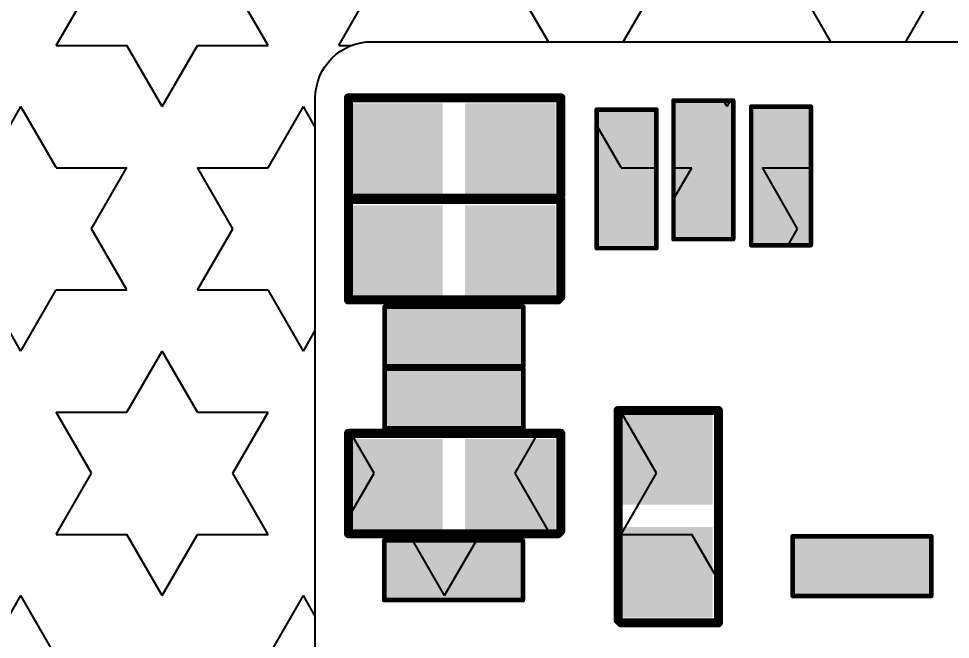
# Model space of a CAD drawing. Header units: inches. Extents: x 265 to 1423, y -753 to -394.
# Drawn here: x 1141.94 to 1150.19, y -585.5 to -580 of the extents above; entities that cross this region are included whole.
import ezdxf

# ---------------------------------------------------------------- set-up
doc = ezdxf.new("R2010")
doc.units = ezdxf.units.IN
doc.header["$LTSCALE"] = 0.909449
doc.header["$MEASUREMENT"] = 0
doc.header["$PDMODE"] = 3
doc.header["$PDSIZE"] = 0.3125
doc.layers.get('0').update_dxf_attribs({"linetype": 'CONTINUOUS'})
doc.layers.get('Defpoints').update_dxf_attribs({"linetype": 'CONTINUOUS'})
for name, color, linetype in [('DIM（标注）', 3, 'CONTINUOUS'), ('TOPLAYER', 1, 'CONTINUOUS'), ('TopOverlay', 2, 'CONTINUOUS'), ('TOPPASTE', 8, 'CONTINUOUS'), ('TOPSOLDER', 216, 'CONTINUOUS')]:
    doc.layers.add(name, color=color, linetype=linetype)
doc.styles.add('CCN-1', font='SimSun.ttf', dxfattribs={"width": 0.85})
doc.styles.add('宋体', font='SimSun.ttf', dxfattribs={"width": 0.8})
doc.dimstyles.new('DIM-CCN', dxfattribs={"dimscale": 0.9, "dimtxt": 1.7, "dimasz": 1.8, "dimexe": 1.5, "dimexo": 0.5, "dimgap": 0.3, "dimtad": 1, "dimzin": 0, "dimdsep": 46, "dimtxsty": 'CCN-1', "dimblk": 'OPEN30', "dimcen": 0.05, "dimclrd": 256, "dimclre": 256, "dimclrt": 256, "dimadec": 0, "dimazin": 0, "dimtfac": 1, "dimtofl": 0, "dimtmove": 0, "dimatfit": 3, "dimldrblk": 'OPEN30', "dimfxl": 1, "dimtolj": 1, "dimtzin": 0, "dimlwd": -1, "dimlwe": -1, "dimarcsym": 0})

# ---------------------------------------------------------------- blocks, each defined once
blk = doc.blocks.new('*D173')
at = {"layer": 'Defpoints', "color": 0, "transparency": 16777216}
for p in [(1100.2641, -545.5947), (1158.2684, -545.5947), (1137.2478, -606.5214)]:
    blk.add_point(p, dxfattribs=at)
at = {"layer": 'DIM（标注）', "transparency": 16777216}
for p, q in [((1157.8184, -545.5947), (1099.3641, -545.5947)), ((1100.2641, -604.2714), (1100.2641, -547.8447)), ((1136.7978, -606.5214), (1099.3641, -606.5214))]:
    blk.add_line(p, q, dxfattribs=at)
for points in [[(1099.8891, -547.8447), (1100.6391, -547.8447), (1100.2641, -545.5947)], [(1099.8891, -604.2714), (1100.6391, -604.2714), (1100.2641, -606.5214)]]:
    blk.add_solid(points, dxfattribs=at)
at = {"layer": 'DIM（标注）', "transparency": 16777216, "insert": (1098.7811, -576.0581), "char_height": 2.25, "attachment_point": 5, "rotation": 90, "style": '宋体'}
blk.add_mtext('\\A1;60.93%%P0.5', dxfattribs=at)
blk = doc.blocks.new('_Open30')
at = {"color": 0, "linetype": 'ByBlock', "lineweight": -2}
for p, q in [((-1, 0.2679), (0, 0)), ((0, 0), (-1, -0.2679)), ((0, 0), (-1, 0))]:
    blk.add_line(p, q, dxfattribs=at)
blk = doc.blocks.new('0402S_1')
at = {"layer": 'TOPLAYER'}
for points in [[(0.310452, 0.305018), (-0.289547, 0.305018), (0.310451, -0.29498), (-0.289547, -0.29498)], [(1.310449, 0.305018), (0.710451, 0.305018), (1.310449, -0.29498), (0.710451, -0.29498)]]:
    blk.add_solid(points, dxfattribs=at)
at = {"layer": 'TopOverlay', "const_width": 0.08001}
for points in [[(-0.421348, 0.457418), (-0.421348, -0.431582)], [(-0.421348, 0.457418), (1.458252, 0.457418)], [(1.458252, 0.457418), (1.458252, -0.406182)], [(-0.421348, -0.431582), (1.432852, -0.431582)], [(1.458252, -0.406182), (1.432852, -0.431582)]]:
    blk.add_lwpolyline(points, dxfattribs=at)
at = {"layer": 'TopOverlay', "const_width": 0.040005}
for points in [[(-0.44135, 0.457418, 1), (-0.401345, 0.457418, 1)], [(-0.44135, 0.457418, 1), (-0.401345, 0.457418, 1)], [(1.43825, 0.457418, 1), (1.478255, 0.457418, 1)], [(1.43825, 0.457418, 1), (1.478255, 0.457418, 1)], [(-0.44135, -0.431582, 1), (-0.401345, -0.431582, 1)], [(-0.44135, -0.431582, 1), (-0.401345, -0.431582, 1)], [(1.41285, -0.431582, 1), (1.452855, -0.431582, 1)], [(1.41285, -0.431582, 1), (1.452855, -0.431582, 1)], [(1.43825, -0.406182, 1), (1.478255, -0.406182, 1)], [(1.43825, -0.406182, 1), (1.478255, -0.406182, 1)]]:
    blk.add_lwpolyline(points, format="xyb", close=True, dxfattribs=at)
at = {"layer": 'TOPPASTE'}
for points in [[(0.310452, 0.305018), (-0.289547, 0.305018), (0.310451, -0.29498), (-0.289547, -0.29498)], [(1.310449, 0.305018), (0.710451, 0.305018), (1.310449, -0.29498), (0.710451, -0.29498)]]:
    blk.add_solid(points, dxfattribs=at)
at = {"layer": 'TOPSOLDER'}
for points in [[(0.412052, 0.406618), (-0.391147, 0.406618), (0.412051, -0.39658), (-0.391147, -0.39658)], [(1.412049, 0.406618), (0.608851, 0.406618), (1.412049, -0.39658), (0.608851, -0.39658)]]:
    blk.add_solid(points, dxfattribs=at)
blk = doc.blocks.new('0201S_2')
at = {"layer": 'TOPLAYER'}
for points in [[(-0.215737, -0.140134), (0.184262, -0.140134), (-0.215737, 0.159865), (0.184262, 0.159865)], [(0.384261, -0.140134), (0.784261, -0.140134), (0.384261, 0.159865), (0.784261, 0.159865)]]:
    blk.add_solid(points, dxfattribs=at)
at = {"layer": 'TopOverlay', "const_width": 0.04064}
for points in [[(-0.327599, 0.273797), (-0.327599, -0.254193)], [(-0.327599, 0.273797), (-0.102809, 0.273797)], [(-0.325364, 0.273797), (-0.058689, 0.273797)], [(-0.215534, 0.273797), (0.887461, 0.273797)], [(0.887461, 0.273797), (0.899526, 0.273797)], [(0.899526, 0.273797), (0.899526, -0.254523)], [(-0.327269, -0.254523), (0.899526, -0.254523)]]:
    blk.add_lwpolyline(points, dxfattribs=at)
at = {"layer": 'TopOverlay', "const_width": 0.02032}
for points in [[(-0.337759, 0.273797, 1), (-0.317439, 0.273797, 1)], [(-0.337759, 0.273797, 1), (-0.317439, 0.273797, 1)], [(-0.335524, 0.273797, 1), (-0.315204, 0.273797, 1)], [(-0.225694, 0.273797, 1), (-0.205374, 0.273797, 1)], [(-0.112969, 0.273797, 1), (-0.092649, 0.273797, 1)], [(-0.068849, 0.273797, 1), (-0.048529, 0.273797, 1)], [(0.877301, 0.273797, 1), (0.897621, 0.273797, 1)], [(0.877301, 0.273797, 1), (0.897621, 0.273797, 1)], [(0.889366, 0.273797, 1), (0.909686, 0.273797, 1)], [(0.889366, 0.273797, 1), (0.909686, 0.273797, 1)], [(-0.337759, -0.254193, 1), (-0.317439, -0.254193, 1)], [(-0.337429, -0.254523, 1), (-0.317109, -0.254523, 1)], [(0.889366, -0.254523, 1), (0.909686, -0.254523, 1)], [(0.889366, -0.254523, 1), (0.909686, -0.254523, 1)]]:
    blk.add_lwpolyline(points, format="xyb", close=True, dxfattribs=at)
at = {"layer": 'TOPPASTE'}
for points in [[(-0.215737, -0.140134), (0.184262, -0.140134), (-0.215737, 0.159865), (0.184262, 0.159865)], [(0.384261, -0.140134), (0.784261, -0.140134), (0.384261, 0.159865), (0.784261, 0.159865)]]:
    blk.add_solid(points, dxfattribs=at)
at = {"layer": 'TOPSOLDER'}
for points in [[(-0.317337, -0.241734), (0.285862, -0.241734), (-0.317337, 0.261465), (0.285862, 0.261465)], [(0.282661, -0.241734), (0.885861, -0.241734), (0.282661, 0.261465), (0.885861, 0.261465)]]:
    blk.add_solid(points, dxfattribs=at)
blk = doc.blocks.new('0201S_3')
at = {"layer": 'TOPLAYER'}
for points in [[(-0.215737, -0.140134), (0.184262, -0.140134), (-0.215737, 0.159865), (0.184262, 0.159865)], [(0.384261, -0.140134), (0.784261, -0.140134), (0.384261, 0.159865), (0.784261, 0.159865)]]:
    blk.add_solid(points, dxfattribs=at)
at = {"layer": 'TopOverlay', "const_width": 0.04064}
for points in [[(-0.327599, 0.273797), (-0.327599, -0.254193)], [(-0.327599, 0.273797), (-0.102809, 0.273797)], [(-0.325364, 0.273797), (-0.058689, 0.273797)], [(-0.215534, 0.273797), (0.887461, 0.273797)], [(0.887461, 0.273797), (0.899526, 0.273797)], [(0.899526, 0.273797), (0.899526, -0.254523)], [(-0.327269, -0.254523), (0.899526, -0.254523)]]:
    blk.add_lwpolyline(points, dxfattribs=at)
at = {"layer": 'TopOverlay', "const_width": 0.02032}
for points in [[(-0.337759, 0.273797, 1), (-0.317439, 0.273797, 1)], [(-0.337759, 0.273797, 1), (-0.317439, 0.273797, 1)], [(-0.335524, 0.273797, 1), (-0.315204, 0.273797, 1)], [(-0.225694, 0.273797, 1), (-0.205374, 0.273797, 1)], [(-0.112969, 0.273797, 1), (-0.092649, 0.273797, 1)], [(-0.068849, 0.273797, 1), (-0.048529, 0.273797, 1)], [(0.877301, 0.273797, 1), (0.897621, 0.273797, 1)], [(0.877301, 0.273797, 1), (0.897621, 0.273797, 1)], [(0.889366, 0.273797, 1), (0.909686, 0.273797, 1)], [(0.889366, 0.273797, 1), (0.909686, 0.273797, 1)], [(-0.337759, -0.254193, 1), (-0.317439, -0.254193, 1)], [(-0.337429, -0.254523, 1), (-0.317109, -0.254523, 1)], [(0.889366, -0.254523, 1), (0.909686, -0.254523, 1)], [(0.889366, -0.254523, 1), (0.909686, -0.254523, 1)]]:
    blk.add_lwpolyline(points, format="xyb", close=True, dxfattribs=at)
at = {"layer": 'TOPPASTE'}
for points in [[(-0.215737, -0.140134), (0.184262, -0.140134), (-0.215737, 0.159865), (0.184262, 0.159865)], [(0.384261, -0.140134), (0.784261, -0.140134), (0.384261, 0.159865), (0.784261, 0.159865)]]:
    blk.add_solid(points, dxfattribs=at)
at = {"layer": 'TOPSOLDER'}
for points in [[(-0.317337, -0.241734), (0.285862, -0.241734), (-0.317337, 0.261465), (0.285862, 0.261465)], [(0.282661, -0.241734), (0.885861, -0.241734), (0.282661, 0.261465), (0.885861, 0.261465)]]:
    blk.add_solid(points, dxfattribs=at)
blk = doc.blocks.new('0402S_4')
at = {"layer": 'TOPLAYER'}
for points in [[(0.310452, 0.305018), (-0.289547, 0.305018), (0.310451, -0.29498), (-0.289547, -0.29498)], [(1.310449, 0.305018), (0.710451, 0.305018), (1.310449, -0.29498), (0.710451, -0.29498)]]:
    blk.add_solid(points, dxfattribs=at)
at = {"layer": 'TopOverlay', "const_width": 0.08001}
for points in [[(-0.421348, 0.457418), (-0.421348, -0.431582)], [(-0.421348, 0.457418), (1.458252, 0.457418)], [(1.458252, 0.457418), (1.458252, -0.406182)], [(-0.421348, -0.431582), (1.432852, -0.431582)], [(1.458252, -0.406182), (1.432852, -0.431582)]]:
    blk.add_lwpolyline(points, dxfattribs=at)
at = {"layer": 'TopOverlay', "const_width": 0.040005}
for points in [[(-0.44135, 0.457418, 1), (-0.401345, 0.457418, 1)], [(-0.44135, 0.457418, 1), (-0.401345, 0.457418, 1)], [(1.43825, 0.457418, 1), (1.478255, 0.457418, 1)], [(1.43825, 0.457418, 1), (1.478255, 0.457418, 1)], [(-0.44135, -0.431582, 1), (-0.401345, -0.431582, 1)], [(-0.44135, -0.431582, 1), (-0.401345, -0.431582, 1)], [(1.41285, -0.431582, 1), (1.452855, -0.431582, 1)], [(1.41285, -0.431582, 1), (1.452855, -0.431582, 1)], [(1.43825, -0.406182, 1), (1.478255, -0.406182, 1)], [(1.43825, -0.406182, 1), (1.478255, -0.406182, 1)]]:
    blk.add_lwpolyline(points, format="xyb", close=True, dxfattribs=at)
at = {"layer": 'TOPPASTE'}
for points in [[(0.310452, 0.305018), (-0.289547, 0.305018), (0.310451, -0.29498), (-0.289547, -0.29498)], [(1.310449, 0.305018), (0.710451, 0.305018), (1.310449, -0.29498), (0.710451, -0.29498)]]:
    blk.add_solid(points, dxfattribs=at)
at = {"layer": 'TOPSOLDER'}
for points in [[(0.412052, 0.406618), (-0.391147, 0.406618), (0.412051, -0.39658), (-0.391147, -0.39658)], [(1.412049, 0.406618), (0.608851, 0.406618), (1.412049, -0.39658), (0.608851, -0.39658)]]:
    blk.add_solid(points, dxfattribs=at)
blk = doc.blocks.new('0201S_5')
at = {"layer": 'TOPLAYER'}
for points in [[(-0.215737, -0.140134), (0.184262, -0.140134), (-0.215737, 0.159865), (0.184262, 0.159865)], [(0.384261, -0.140134), (0.784261, -0.140134), (0.384261, 0.159865), (0.784261, 0.159865)]]:
    blk.add_solid(points, dxfattribs=at)
at = {"layer": 'TopOverlay', "const_width": 0.04064}
for points in [[(-0.102809, 0.273797), (-0.327599, 0.273797)], [(-0.327599, -0.254193), (-0.327599, 0.273797)], [(-0.058689, 0.273797), (-0.325364, 0.273797)], [(0.887461, 0.273797), (-0.215534, 0.273797)], [(0.899526, 0.273797), (0.887461, 0.273797)], [(0.899526, -0.254523), (0.899526, 0.273797)], [(0.899526, -0.254523), (-0.327269, -0.254523)]]:
    blk.add_lwpolyline(points, dxfattribs=at)
at = {"layer": 'TopOverlay', "const_width": 0.02032}
for points in [[(-0.337759, 0.273797, 1), (-0.317439, 0.273797, 1)], [(-0.337759, 0.273797, 1), (-0.317439, 0.273797, 1)], [(-0.335524, 0.273797, 1), (-0.315204, 0.273797, 1)], [(-0.225694, 0.273797, 1), (-0.205374, 0.273797, 1)], [(-0.112969, 0.273797, 1), (-0.092649, 0.273797, 1)], [(-0.068849, 0.273797, 1), (-0.048529, 0.273797, 1)], [(0.877301, 0.273797, 1), (0.897621, 0.273797, 1)], [(0.877301, 0.273797, 1), (0.897621, 0.273797, 1)], [(0.889366, 0.273797, 1), (0.909686, 0.273797, 1)], [(0.889366, 0.273797, 1), (0.909686, 0.273797, 1)], [(-0.337759, -0.254193, 1), (-0.317439, -0.254193, 1)], [(-0.337429, -0.254523, 1), (-0.317109, -0.254523, 1)], [(0.889366, -0.254523, 1), (0.909686, -0.254523, 1)], [(0.889366, -0.254523, 1), (0.909686, -0.254523, 1)]]:
    blk.add_lwpolyline(points, format="xyb", close=True, dxfattribs=at)
at = {"layer": 'TOPPASTE'}
for points in [[(-0.215737, -0.140134), (0.184262, -0.140134), (-0.215737, 0.159865), (0.184262, 0.159865)], [(0.384261, -0.140134), (0.784261, -0.140134), (0.384261, 0.159865), (0.784261, 0.159865)]]:
    blk.add_solid(points, dxfattribs=at)
at = {"layer": 'TOPSOLDER'}
for points in [[(-0.317337, -0.241734), (0.285862, -0.241734), (-0.317337, 0.261465), (0.285862, 0.261465)], [(0.282661, -0.241734), (0.885861, -0.241734), (0.282661, 0.261465), (0.885861, 0.261465)]]:
    blk.add_solid(points, dxfattribs=at)
blk = doc.blocks.new('0201S_6')
at = {"layer": 'TOPLAYER'}
for points in [[(-0.215737, -0.140134), (0.184262, -0.140134), (-0.215737, 0.159865), (0.184262, 0.159865)], [(0.384261, -0.140134), (0.784261, -0.140134), (0.384261, 0.159865), (0.784261, 0.159865)]]:
    blk.add_solid(points, dxfattribs=at)
at = {"layer": 'TopOverlay', "const_width": 0.04064}
for points in [[(-0.102809, 0.273797), (-0.327599, 0.273797)], [(-0.327599, 0.273797), (-0.327599, -0.254193)], [(-0.058689, 0.273797), (-0.325364, 0.273797)], [(0.887461, 0.273797), (-0.215534, 0.273797)], [(0.899526, 0.273797), (0.887461, 0.273797)], [(0.899526, 0.273797), (0.899526, -0.254523)], [(0.899526, -0.254523), (-0.327269, -0.254523)]]:
    blk.add_lwpolyline(points, dxfattribs=at)
at = {"layer": 'TopOverlay', "const_width": 0.02032}
for points in [[(-0.337759, 0.273797, 1), (-0.317439, 0.273797, 1)], [(-0.337759, 0.273797, 1), (-0.317439, 0.273797, 1)], [(-0.335524, 0.273797, 1), (-0.315204, 0.273797, 1)], [(-0.225694, 0.273797, 1), (-0.205374, 0.273797, 1)], [(-0.112969, 0.273797, 1), (-0.092649, 0.273797, 1)], [(-0.068849, 0.273797, 1), (-0.048529, 0.273797, 1)], [(0.877301, 0.273797, 1), (0.897621, 0.273797, 1)], [(0.877301, 0.273797, 1), (0.897621, 0.273797, 1)], [(0.889366, 0.273797, 1), (0.909686, 0.273797, 1)], [(0.889366, 0.273797, 1), (0.909686, 0.273797, 1)], [(-0.337759, -0.254193, 1), (-0.317439, -0.254193, 1)], [(-0.337429, -0.254523, 1), (-0.317109, -0.254523, 1)], [(0.889366, -0.254523, 1), (0.909686, -0.254523, 1)], [(0.889366, -0.254523, 1), (0.909686, -0.254523, 1)]]:
    blk.add_lwpolyline(points, format="xyb", close=True, dxfattribs=at)
at = {"layer": 'TOPPASTE'}
for points in [[(-0.215737, -0.140134), (0.184262, -0.140134), (-0.215737, 0.159865), (0.184262, 0.159865)], [(0.384261, -0.140134), (0.784261, -0.140134), (0.384261, 0.159865), (0.784261, 0.159865)]]:
    blk.add_solid(points, dxfattribs=at)
at = {"layer": 'TOPSOLDER'}
for points in [[(-0.317337, -0.241734), (0.285862, -0.241734), (-0.317337, 0.261465), (0.285862, 0.261465)], [(0.282661, -0.241734), (0.885861, -0.241734), (0.282661, 0.261465), (0.885861, 0.261465)]]:
    blk.add_solid(points, dxfattribs=at)
blk = doc.blocks.new('0201S_7')
at = {"layer": 'TOPLAYER'}
for points in [[(-0.215737, -0.140134), (0.184262, -0.140134), (-0.215737, 0.159865), (0.184262, 0.159865)], [(0.384261, -0.140134), (0.784261, -0.140134), (0.384261, 0.159865), (0.784261, 0.159865)]]:
    blk.add_solid(points, dxfattribs=at)
at = {"layer": 'TopOverlay', "const_width": 0.04064}
for points in [[(-0.327599, 0.273797), (-0.327599, -0.254193)], [(-0.102809, 0.273797), (-0.327599, 0.273797)], [(-0.058689, 0.273797), (-0.325364, 0.273797)], [(0.887461, 0.273797), (-0.215534, 0.273797)], [(0.899526, 0.273797), (0.887461, 0.273797)], [(0.899526, 0.273797), (0.899526, -0.254523)], [(0.899526, -0.254523), (-0.327269, -0.254523)]]:
    blk.add_lwpolyline(points, dxfattribs=at)
at = {"layer": 'TopOverlay', "const_width": 0.02032}
for points in [[(-0.337759, 0.273797, 1), (-0.317439, 0.273797, 1)], [(-0.337759, 0.273797, 1), (-0.317439, 0.273797, 1)], [(-0.335524, 0.273797, 1), (-0.315204, 0.273797, 1)], [(-0.225694, 0.273797, 1), (-0.205374, 0.273797, 1)], [(-0.112969, 0.273797, 1), (-0.092649, 0.273797, 1)], [(-0.068849, 0.273797, 1), (-0.048529, 0.273797, 1)], [(0.877301, 0.273797, 1), (0.897621, 0.273797, 1)], [(0.877301, 0.273797, 1), (0.897621, 0.273797, 1)], [(0.889366, 0.273797, 1), (0.909686, 0.273797, 1)], [(0.889366, 0.273797, 1), (0.909686, 0.273797, 1)], [(-0.337759, -0.254193, 1), (-0.317439, -0.254193, 1)], [(-0.337429, -0.254523, 1), (-0.317109, -0.254523, 1)], [(0.889366, -0.254523, 1), (0.909686, -0.254523, 1)], [(0.889366, -0.254523, 1), (0.909686, -0.254523, 1)]]:
    blk.add_lwpolyline(points, format="xyb", close=True, dxfattribs=at)
at = {"layer": 'TOPPASTE'}
for points in [[(-0.215737, -0.140134), (0.184262, -0.140134), (-0.215737, 0.159865), (0.184262, 0.159865)], [(0.384261, -0.140134), (0.784261, -0.140134), (0.384261, 0.159865), (0.784261, 0.159865)]]:
    blk.add_solid(points, dxfattribs=at)
at = {"layer": 'TOPSOLDER'}
for points in [[(-0.317337, -0.241734), (0.285862, -0.241734), (-0.317337, 0.261465), (0.285862, 0.261465)], [(0.282661, -0.241734), (0.885861, -0.241734), (0.282661, 0.261465), (0.885861, 0.261465)]]:
    blk.add_solid(points, dxfattribs=at)
blk = doc.blocks.new('0201S_12')
at = {"layer": 'TOPLAYER'}
for points in [[(-0.215737, -0.140134), (0.184262, -0.140134), (-0.215737, 0.159865), (0.184262, 0.159865)], [(0.384261, -0.140134), (0.784261, -0.140134), (0.384261, 0.159865), (0.784261, 0.159865)]]:
    blk.add_solid(points, dxfattribs=at)
at = {"layer": 'TopOverlay', "const_width": 0.04064}
for points in [[(-0.102809, 0.273797), (-0.327599, 0.273797)], [(-0.327599, -0.254193), (-0.327599, 0.273797)], [(-0.058689, 0.273797), (-0.325364, 0.273797)], [(0.887461, 0.273797), (-0.215534, 0.273797)], [(0.899526, 0.273797), (0.887461, 0.273797)], [(0.899526, -0.254523), (0.899526, 0.273797)], [(0.899526, -0.254523), (-0.327269, -0.254523)]]:
    blk.add_lwpolyline(points, dxfattribs=at)
at = {"layer": 'TopOverlay', "const_width": 0.02032}
for points in [[(-0.337759, 0.273797, 1), (-0.317439, 0.273797, 1)], [(-0.337759, 0.273797, 1), (-0.317439, 0.273797, 1)], [(-0.335524, 0.273797, 1), (-0.315204, 0.273797, 1)], [(-0.225694, 0.273797, 1), (-0.205374, 0.273797, 1)], [(-0.112969, 0.273797, 1), (-0.092649, 0.273797, 1)], [(-0.068849, 0.273797, 1), (-0.048529, 0.273797, 1)], [(0.877301, 0.273797, 1), (0.897621, 0.273797, 1)], [(0.877301, 0.273797, 1), (0.897621, 0.273797, 1)], [(0.889366, 0.273797, 1), (0.909686, 0.273797, 1)], [(0.889366, 0.273797, 1), (0.909686, 0.273797, 1)], [(-0.337759, -0.254193, 1), (-0.317439, -0.254193, 1)], [(-0.337429, -0.254523, 1), (-0.317109, -0.254523, 1)], [(0.889366, -0.254523, 1), (0.909686, -0.254523, 1)], [(0.889366, -0.254523, 1), (0.909686, -0.254523, 1)]]:
    blk.add_lwpolyline(points, format="xyb", close=True, dxfattribs=at)
at = {"layer": 'TOPPASTE'}
for points in [[(-0.215737, -0.140134), (0.184262, -0.140134), (-0.215737, 0.159865), (0.184262, 0.159865)], [(0.384261, -0.140134), (0.784261, -0.140134), (0.384261, 0.159865), (0.784261, 0.159865)]]:
    blk.add_solid(points, dxfattribs=at)
at = {"layer": 'TOPSOLDER'}
for points in [[(-0.317337, -0.241734), (0.285862, -0.241734), (-0.317337, 0.261465), (0.285862, 0.261465)], [(0.282661, -0.241734), (0.885861, -0.241734), (0.282661, 0.261465), (0.885861, 0.261465)]]:
    blk.add_solid(points, dxfattribs=at)
blk = doc.blocks.new('0201S_13')
at = {"layer": 'TOPLAYER'}
for points in [[(-0.215737, -0.140134), (0.184262, -0.140134), (-0.215737, 0.159865), (0.184262, 0.159865)], [(0.384261, -0.140134), (0.784261, -0.140134), (0.384261, 0.159865), (0.784261, 0.159865)]]:
    blk.add_solid(points, dxfattribs=at)
at = {"layer": 'TopOverlay', "const_width": 0.04064}
for points in [[(-0.327599, 0.273797), (-0.102809, 0.273797)], [(-0.327599, 0.273797), (-0.327599, -0.254193)], [(-0.325364, 0.273797), (-0.058689, 0.273797)], [(-0.215534, 0.273797), (0.887461, 0.273797)], [(0.887461, 0.273797), (0.899526, 0.273797)], [(0.899526, 0.273797), (0.899526, -0.254523)], [(-0.327269, -0.254523), (0.899526, -0.254523)]]:
    blk.add_lwpolyline(points, dxfattribs=at)
at = {"layer": 'TopOverlay', "const_width": 0.02032}
for points in [[(-0.337759, 0.273797, 1), (-0.317439, 0.273797, 1)], [(-0.337759, 0.273797, 1), (-0.317439, 0.273797, 1)], [(-0.335524, 0.273797, 1), (-0.315204, 0.273797, 1)], [(-0.225694, 0.273797, 1), (-0.205374, 0.273797, 1)], [(-0.112969, 0.273797, 1), (-0.092649, 0.273797, 1)], [(-0.068849, 0.273797, 1), (-0.048529, 0.273797, 1)], [(0.877301, 0.273797, 1), (0.897621, 0.273797, 1)], [(0.877301, 0.273797, 1), (0.897621, 0.273797, 1)], [(0.889366, 0.273797, 1), (0.909686, 0.273797, 1)], [(0.889366, 0.273797, 1), (0.909686, 0.273797, 1)], [(-0.337759, -0.254193, 1), (-0.317439, -0.254193, 1)], [(-0.337429, -0.254523, 1), (-0.317109, -0.254523, 1)], [(0.889366, -0.254523, 1), (0.909686, -0.254523, 1)], [(0.889366, -0.254523, 1), (0.909686, -0.254523, 1)]]:
    blk.add_lwpolyline(points, format="xyb", close=True, dxfattribs=at)
at = {"layer": 'TOPPASTE'}
for points in [[(-0.215737, -0.140134), (0.184262, -0.140134), (-0.215737, 0.159865), (0.184262, 0.159865)], [(0.384261, -0.140134), (0.784261, -0.140134), (0.384261, 0.159865), (0.784261, 0.159865)]]:
    blk.add_solid(points, dxfattribs=at)
at = {"layer": 'TOPSOLDER'}
for points in [[(-0.317337, -0.241734), (0.285862, -0.241734), (-0.317337, 0.261465), (0.285862, 0.261465)], [(0.282661, -0.241734), (0.885861, -0.241734), (0.282661, 0.261465), (0.885861, 0.261465)]]:
    blk.add_solid(points, dxfattribs=at)
blk = doc.blocks.new('0402S_19')
at = {"layer": 'TOPLAYER'}
for points in [[(0.310452, 0.305018), (-0.289547, 0.305018), (0.310451, -0.29498), (-0.289547, -0.29498)], [(1.310449, 0.305018), (0.710451, 0.305018), (1.310449, -0.29498), (0.710451, -0.29498)]]:
    blk.add_solid(points, dxfattribs=at)
at = {"layer": 'TopOverlay', "const_width": 0.08001}
for points in [[(-0.421348, 0.457418), (-0.421348, -0.431582)], [(-0.421348, 0.457418), (1.458252, 0.457418)], [(1.458252, 0.457418), (1.458252, -0.406182)], [(-0.421348, -0.431582), (1.432852, -0.431582)], [(1.458252, -0.406182), (1.432852, -0.431582)]]:
    blk.add_lwpolyline(points, dxfattribs=at)
at = {"layer": 'TopOverlay', "const_width": 0.040005}
for points in [[(-0.44135, 0.457418, 1), (-0.401345, 0.457418, 1)], [(-0.44135, 0.457418, 1), (-0.401345, 0.457418, 1)], [(1.43825, 0.457418, 1), (1.478255, 0.457418, 1)], [(1.43825, 0.457418, 1), (1.478255, 0.457418, 1)], [(-0.44135, -0.431582, 1), (-0.401345, -0.431582, 1)], [(-0.44135, -0.431582, 1), (-0.401345, -0.431582, 1)], [(1.41285, -0.431582, 1), (1.452855, -0.431582, 1)], [(1.41285, -0.431582, 1), (1.452855, -0.431582, 1)], [(1.43825, -0.406182, 1), (1.478255, -0.406182, 1)], [(1.43825, -0.406182, 1), (1.478255, -0.406182, 1)]]:
    blk.add_lwpolyline(points, format="xyb", close=True, dxfattribs=at)
at = {"layer": 'TOPPASTE'}
for points in [[(0.310452, 0.305018), (-0.289547, 0.305018), (0.310451, -0.29498), (-0.289547, -0.29498)], [(1.310449, 0.305018), (0.710451, 0.305018), (1.310449, -0.29498), (0.710451, -0.29498)]]:
    blk.add_solid(points, dxfattribs=at)
at = {"layer": 'TOPSOLDER'}
for points in [[(0.412052, 0.406618), (-0.391147, 0.406618), (0.412051, -0.39658), (-0.391147, -0.39658)], [(1.412049, 0.406618), (0.608851, 0.406618), (1.412049, -0.39658), (0.608851, -0.39658)]]:
    blk.add_solid(points, dxfattribs=at)
blk = doc.blocks.new('0402S_9')
at = {"layer": 'TOPLAYER'}
for points in [[(0.310451, 0.305018), (-0.289547, 0.305018), (0.310452, -0.29498), (-0.289547, -0.29498)], [(1.310449, 0.305018), (0.710451, 0.305018), (1.310449, -0.29498), (0.710451, -0.29498)]]:
    blk.add_solid(points, dxfattribs=at)
at = {"layer": 'TopOverlay', "const_width": 0.08001}
for points in [[(1.458252, 0.457418), (-0.421348, 0.457418)], [(-0.421348, -0.431582), (-0.421348, 0.457418)], [(1.458252, -0.406182), (1.458252, 0.457418)], [(1.432852, -0.431582), (-0.421348, -0.431582)], [(1.432852, -0.431582), (1.458252, -0.406182)]]:
    blk.add_lwpolyline(points, dxfattribs=at)
at = {"layer": 'TopOverlay', "const_width": 0.040005}
for points in [[(-0.44135, 0.457418, 1), (-0.401345, 0.457418, 1)], [(-0.44135, 0.457418, 1), (-0.401345, 0.457418, 1)], [(1.43825, 0.457418, 1), (1.478255, 0.457418, 1)], [(1.43825, 0.457418, 1), (1.478255, 0.457418, 1)], [(-0.44135, -0.431582, 1), (-0.401345, -0.431582, 1)], [(-0.44135, -0.431582, 1), (-0.401345, -0.431582, 1)], [(1.41285, -0.431582, 1), (1.452855, -0.431582, 1)], [(1.41285, -0.431582, 1), (1.452855, -0.431582, 1)], [(1.43825, -0.406182, 1), (1.478255, -0.406182, 1)], [(1.43825, -0.406182, 1), (1.478255, -0.406182, 1)]]:
    blk.add_lwpolyline(points, format="xyb", close=True, dxfattribs=at)
at = {"layer": 'TOPPASTE'}
for points in [[(0.310451, 0.305018), (-0.289547, 0.305018), (0.310452, -0.29498), (-0.289547, -0.29498)], [(1.310449, 0.305018), (0.710451, 0.305018), (1.310449, -0.29498), (0.710451, -0.29498)]]:
    blk.add_solid(points, dxfattribs=at)
at = {"layer": 'TOPSOLDER'}
for points in [[(0.412051, 0.406618), (-0.391147, 0.406618), (0.412052, -0.39658), (-0.391147, -0.39658)], [(1.412049, 0.406618), (0.608851, 0.406618), (1.412049, -0.39658), (0.608851, -0.39658)]]:
    blk.add_solid(points, dxfattribs=at)

msp = doc.modelspace()

# ---------------------------------------------------------------- hatches: boundary and pattern name
h = msp.add_hatch()
h.set_pattern_fill('STARS', color=5, scale=5, style=0)
h.set_pattern_definition([(0, (442.2761, 0), (0, 1.0825318), [0.625, -0.625]), (60, (442.2761, 0), (-0.9375, 0.5412659), [0.625, -0.625]), (120, (442.5886, 0.5413), (-0.9375, -0.5412659), [0.625, -0.625])])
h.paths.add_polyline_path([(1146.8011, -554.5947, -0.414214), (1149.8011, -551.5947), (1157.6684, -551.5947), (1157.6684, -547.5947), (1149.8011, -547.5947, 0.414214), (1142.8011, -554.5947), (1142.8011, -576.2268, -0.414214), (1141.8011, -577.2268), (1134.1011, -577.2268, 0.414214), (1132.1011, -579.2268), (1132.1011, -594.6856), (1159.8697, -594.6856, 0.01912), (1160.8041, -593.2445), (1160.8041, -580.2268, 0.414214), (1157.8041, -577.2268), (1147.8011, -577.2268, -0.414214), (1146.8011, -576.2268)])
h.paths.add_polyline_path([(1144.8833, -580.6997), (1146.7229, -580.6997, -2.414256), (1146.7429, -580.7197), (1146.7429, -581.5433, -1.180063), (1146.7365, -581.5822, -1.180048), (1146.6975, -581.5887), (1144.8833, -581.5887, -2.414171), (1144.8633, -581.5687), (1144.8633, -580.7197, -2.414171)], flags=0)
h.paths.add_polyline_path([(1147.0712, -580.8047), (1147.5789, -580.8047, -1.056683), (1147.5991, -580.8058, -0.446875), (1147.589, -580.8171), (1147.589, -580.9066, -1), (1147.589, -580.9269), (1147.589, -581.0193, -1), (1147.589, -581.0396), (1147.589, -581.0634, -1), (1147.589, -581.0837), (1147.589, -582.0096, -0.615346), (1147.5972, -582.0258, -1.381745), (1147.5789, -582.0318), (1147.0709, -582.0318, -2.414214), (1147.0607, -582.0216), (1147.0607, -580.8152, -0.676517), (1147.0537, -580.7976, -0.676517)], flags=0)
h.paths.add_polyline_path([(1148.2586, -580.7246, -2.414214), (1148.2688, -580.7347), (1148.2688, -581.9412, -0.676517), (1148.2758, -581.9587, -0.676517), (1148.2583, -581.9517), (1147.7506, -581.9517, -1.056683), (1147.7304, -581.9506, -0.446875), (1147.7405, -581.9393), (1147.7405, -581.8498, -1), (1147.7405, -581.8295), (1147.7405, -581.7371, -1), (1147.7405, -581.7168), (1147.7405, -581.693, -1), (1147.7405, -581.6726), (1147.7405, -580.7468, -0.615346), (1147.7323, -580.7306, -1.381745), (1147.7506, -580.7246)], flags=0)
h.paths.add_polyline_path([(1147.7486, -580.7306, -1.980676), (1147.7323, -580.7306, -1.980676)], flags=0)
h.paths.add_polyline_path([(1147.589, -580.7945, 1), (1147.589, -580.8148)], flags=0)
h.paths.add_polyline_path([(1148.2688, -580.7144, 1), (1148.2688, -580.7347, 1)], flags=0)
h.paths.add_polyline_path([(1148.4381, -580.7784), (1148.9461, -580.7784, -2.414214), (1148.9563, -580.7885), (1148.9563, -581.995, -0.676517), (1148.9633, -582.0125, -0.676517), (1148.9458, -582.0055), (1148.4381, -582.0055, -1.056683), (1148.4179, -582.0044, -0.446875), (1148.428, -581.9931), (1148.428, -581.9036, -1), (1148.428, -581.8833), (1148.428, -581.7909, -1), (1148.428, -581.7706), (1148.428, -581.7468, -1), (1148.428, -581.7264), (1148.428, -580.8006, -0.615346), (1148.4198, -580.7844, -1.381745)], flags=0)
h.paths.add_polyline_path([(1148.4362, -580.7844, -0.615348), (1148.428, -580.8006, -0.615346), (1148.4198, -580.7844, -1.980673)], flags=0)
h.paths.add_polyline_path([(1144.8833, -580.6997), (1146.7229, -580.6997, -2.414256), (1146.7429, -580.7197), (1146.7429, -581.5433, -0.858036), (1146.749, -581.5823, -0.858036), (1146.7429, -581.6214), (1146.7429, -582.445, -1.180063), (1146.7365, -582.4839, -1.180048), (1146.6975, -582.4904), (1144.8833, -582.4904, -2.414171), (1144.8633, -582.4704), (1144.8633, -581.6214, -0.512803), (1144.8444, -581.595, -0.512803), (1144.8633, -581.5687), (1144.8633, -580.7197, -2.414171)], flags=0)
h.paths.add_polyline_path([(1144.8833, -580.6997, -1), (1144.8433, -580.6997, -1)], flags=0)
h.paths.add_polyline_path([(1148.9461, -580.7784, 1), (1148.9665, -580.7784, 1)], flags=0)
h.paths.add_polyline_path([(1147.0607, -582.0216, 1), (1147.0607, -582.0419, 1)], flags=0)
h.paths.add_polyline_path([(1147.7405, -581.9416, -1), (1147.7405, -581.9619, -1)], flags=0)
h.paths.add_polyline_path([(1147.5972, -582.0258, -0.615348), (1147.589, -582.0419, -0.615346), (1147.5808, -582.0258, -1.980673)], flags=0)
h.paths.add_polyline_path([(1145.3055, -582.5502), (1145.3979, -582.5502, -1), (1145.4182, -582.5502), (1145.442, -582.5502, -1), (1145.4623, -582.5502), (1146.3881, -582.5502, -0.615346), (1146.4043, -582.542, -1.381745), (1146.4104, -582.5603), (1146.4104, -583.0683, -1), (1146.4104, -583.0887), (1146.4104, -583.0893, -1), (1146.4104, -583.1097), (1146.4104, -583.6177, -2.414214), (1146.4002, -583.6278), (1145.1937, -583.6278, -0.676517), (1145.1762, -583.6348, -0.676517), (1145.1832, -583.6173), (1145.1832, -583.1097, -1), (1145.1832, -583.0893), (1145.1832, -583.0887, -0.19644), (1145.1762, -583.0855, -0.676517), (1145.1832, -583.068), (1145.1832, -582.5603, -1.056683), (1145.1843, -582.5401, -0.446875), (1145.1956, -582.5502), (1145.2851, -582.5502, -1)], flags=0)
h.paths.add_polyline_path([(1144.8833, -581.6014), (1146.7229, -581.6014, -2.414256), (1146.7429, -581.6214), (1146.7429, -582.445, -1.180063), (1146.7365, -582.4839, -1.180048), (1146.6975, -582.4904), (1144.8833, -582.4904, -2.414171), (1144.8633, -582.4704), (1144.8633, -581.6214, -2.414171)], flags=0)
h.paths.add_polyline_path([(1148.428, -581.9953, -1), (1148.428, -582.0157, -1)], flags=0)
h.paths.add_polyline_path([(1141.7598, -582.1918), (1141.7598, -589.9809), (1136.6871, -589.9809), (1136.6871, -582.1918)], flags=16)
h.paths.add_polyline_path([(1145.3055, -582.5502), (1145.3979, -582.5502, -1), (1145.4182, -582.5502), (1145.442, -582.5502, -1), (1145.4623, -582.5502), (1146.3881, -582.5502, -0.615346), (1146.4043, -582.542, -1.381745), (1146.4104, -582.5603), (1146.4104, -583.0683, -2.414214), (1146.4002, -583.0785), (1145.1937, -583.0785, -0.676517), (1145.1762, -583.0855, -0.676517), (1145.1832, -583.068), (1145.1832, -582.5603, -1.056683), (1145.1843, -582.5401, -0.446875), (1145.1956, -582.5502), (1145.2851, -582.5502, -1)], flags=0)
h.paths.add_polyline_path([(1145.3055, -583.0995), (1145.3979, -583.0995, -1), (1145.4182, -583.0995), (1145.442, -583.0995, -1), (1145.4623, -583.0995), (1146.3881, -583.0995, -0.615346), (1146.4043, -583.0913, -1.381745), (1146.4104, -583.1097), (1146.4104, -583.6177, -2.414214), (1146.4002, -583.6278), (1145.1937, -583.6278, -0.676517), (1145.1762, -583.6348, -0.676517), (1145.1832, -583.6173), (1145.1832, -583.1097, -1.056683), (1145.1843, -583.0894, -0.446875), (1145.1956, -583.0995), (1145.2851, -583.0995, -1)], flags=0)
h.paths.add_polyline_path([(1145.1731, -583.0995, -1), (1145.1934, -583.0995, -1)], flags=0)
h.paths.add_polyline_path([(1150.5493, -580.6786), (1150.9893, -580.6786), (1154.3893, -580.6786), (1154.7493, -580.6786), (1154.7493, -581.8786), (1154.7493, -583.0786), (1154.1493, -583.0786), (1154.1493, -583.5286), (1153.7643, -583.5286), (1153.7643, -583.9786), (1153.5343, -583.9786), (1153.5343, -583.5286), (1153.3643, -583.5286), (1153.3643, -583.9786), (1153.1343, -583.9786), (1153.1343, -583.4286), (1152.9643, -583.4286), (1152.9643, -583.9786), (1152.7343, -583.9786), (1152.7343, -583.4286), (1152.5643, -583.4286), (1152.5643, -583.9786), (1152.3343, -583.9786), (1152.3343, -583.4286), (1152.1643, -583.4286), (1152.1643, -583.9786), (1151.9343, -583.9786), (1151.9343, -583.5286), (1151.7643, -583.5286), (1151.7643, -583.9786), (1151.5343, -583.9786), (1151.5343, -583.5286), (1151.1493, -583.5286), (1151.1493, -583.0786), (1150.5493, -583.0786), (1150.5493, -581.3286)], flags=0)
h.paths.add_polyline_path([(1147.2692, -583.4692), (1148.1182, -583.4692, -2.414171), (1148.1382, -583.4892), (1148.1382, -585.3288, -2.414256), (1148.1182, -585.3488), (1147.2946, -585.3488, -1.180063), (1147.2557, -585.3424, -1.180048), (1147.2492, -585.3034), (1147.2492, -583.4892, -2.414171)], flags=0)
h.paths.add_polyline_path([(1147.2492, -583.4492, -1), (1147.2492, -583.4892, -1)], flags=0)
h.paths.add_polyline_path([(1148.1382, -583.4492, -1), (1148.1382, -583.4892, -1)], flags=0)
h.paths.add_polyline_path([(1144.8833, -583.6713), (1146.7229, -583.6713, -2.414256), (1146.7429, -583.6913), (1146.7429, -584.5149, -1.180063), (1146.7365, -584.5539, -1.180048), (1146.6975, -584.5603), (1144.8833, -584.5603, -2.414171), (1144.8633, -584.5403), (1144.8633, -583.6913, -2.414171)], flags=0)
h.paths.add_polyline_path([(1146.4043, -583.0913, -1.980676), (1146.4043, -583.1077, -1.980676)], flags=0)
h.paths.add_polyline_path([(1144.8433, -583.6713, -1), (1144.8833, -583.6713, -1)], flags=0)
h.paths.add_polyline_path([(1147.2351, -585.3093), (1147.2605, -585.3347, -0.114439), (1147.2681, -585.3299, 0.5144), (1147.2492, -585.3034, 0.198908)], flags=0)
h.paths.add_polyline_path([(1146.7629, -583.6713, -1), (1146.7229, -583.6713, -1)], flags=0)
h.paths.add_polyline_path([(1145.19, -584.6197), (1146.3965, -584.6197, -0.676517), (1146.414, -584.6126, -0.676517), (1146.407, -584.6301), (1146.407, -585.1378, -1.056683), (1146.4058, -585.1581, -0.446875), (1146.3946, -585.148), (1146.305, -585.148, -1), (1146.2847, -585.148), (1146.1923, -585.148, -1), (1146.172, -585.148), (1146.1482, -585.148, -1), (1146.1279, -585.148), (1145.2021, -585.148, -0.615346), (1145.1859, -585.1561, -1.381745), (1145.1798, -585.1378), (1145.1798, -584.6298, -2.414214)], flags=0)
h.paths.add_polyline_path([(1145.19, -584.6197, -1), (1145.1697, -584.6197, -1)], flags=0)
h.paths.add_polyline_path([(1144.8433, -584.5603, -1), (1144.8833, -584.5603, -1)], flags=0)
h.paths.add_polyline_path([(1150.6593, -580.6786), (1150.8093, -580.6786), (1150.8093, -581.1286), (1150.6593, -581.3051)], flags=0)
h.paths.add_polyline_path([(1150.8393, -581.3286), (1154.4593, -581.3286), (1154.4593, -581.9386), (1154.1993, -581.9386), (1154.1793, -581.9586), (1154.1793, -582.288), (1151.1193, -582.288), (1151.1193, -581.9586), (1151.0993, -581.9386), (1150.8393, -581.9386)], flags=0)
h.paths.add_polyline_path([(1148.8051, -584.583), (1150.0115, -584.583, -0.676517), (1150.029, -584.5759, -0.676517), (1150.022, -584.5934), (1150.022, -585.1011, -1.056683), (1150.0209, -585.1214, -0.446875), (1150.0096, -585.1113), (1149.9201, -585.1113, -1), (1149.8998, -585.1113), (1149.8074, -585.1113, -1), (1149.7871, -585.1113), (1149.7633, -585.1113, -1), (1149.743, -585.1113), (1148.8171, -585.1113, -0.615346), (1148.8009, -585.1194, -1.381745), (1148.7949, -585.1011), (1148.7949, -584.5931, -2.414214)], flags=0)
h.paths.add_polyline_path([(1148.7847, -584.583, 1), (1148.8051, -584.583, 1)], flags=0)
h.paths.add_polyline_path([(1145.6921, -585.6509), (1146.2001, -585.6509, -2.414214), (1146.2103, -585.6611), (1146.2103, -586.8676, -0.676517), (1146.2173, -586.8851, -0.676517), (1146.1998, -586.8781), (1145.6921, -586.8781, -1.056683), (1145.6719, -586.8769, -0.446875), (1145.682, -586.8657), (1145.682, -586.7761, -1), (1145.682, -586.7558), (1145.682, -586.6634, -1), (1145.682, -586.6431), (1145.682, -586.6193, -1), (1145.682, -586.599), (1145.682, -585.6732, -0.615346), (1145.6738, -585.657, -1.381745)], flags=0)
h.paths.add_polyline_path([(1145.6902, -585.657, -1.980676), (1145.6738, -585.657, -1.980676)], flags=0)
h.paths.add_polyline_path([(1145.4539, -585.6635, -0.446875), (1145.4438, -585.6748), (1145.4438, -585.7643, -1), (1145.4438, -585.7846), (1145.4438, -585.877, -1), (1145.4438, -585.8973), (1145.4438, -585.9211, -1), (1145.4438, -585.9414), (1145.4438, -586.8673, -0.615346), (1145.452, -586.8834, -1.381745), (1145.4337, -586.8895), (1144.9257, -586.8895, -2.414214), (1144.9155, -586.8793), (1144.9155, -585.6728, -0.676517), (1144.9085, -585.6553, -0.676517), (1144.926, -585.6624), (1145.4337, -585.6624, -1.056683)], flags=0)
h.paths.add_polyline_path([(1145.4438, -585.6522, 1), (1145.4438, -585.6725)], flags=0)
h.paths.add_polyline_path([(1148.8009, -585.1031, -1.980676), (1148.8009, -585.1194, -1.980676)], flags=0)
h.paths.add_polyline_path([(1146.2103, -585.6611, 1), (1146.2103, -585.6408, 1)], flags=0)
h.paths.add_polyline_path([(1146.3135, -585.6509), (1146.8215, -585.6509, -2.414214), (1146.8317, -585.6611), (1146.8317, -586.8676, -0.676517), (1146.8387, -586.8851, -0.676517), (1146.8212, -586.8781), (1146.3135, -586.8781, -1.056683), (1146.2932, -586.8769, -0.446875), (1146.3033, -586.8657), (1146.3033, -586.7761, -1), (1146.3033, -586.7558), (1146.3033, -586.6634, -1), (1146.3033, -586.6431), (1146.3033, -586.6193, -1), (1146.3033, -586.599), (1146.3033, -585.6732, -0.615346), (1146.2952, -585.657, -1.381745)], flags=0)
h.paths.add_polyline_path([(1146.3115, -585.657, -1.980676), (1146.2952, -585.657, -1.980676)], flags=0)
h.paths.add_polyline_path([(1146.8317, -585.6611, -1), (1146.8317, -585.6408, -1)], flags=0)
h.paths.add_polyline_path([(1147.6985, -585.8206), (1148.522, -585.8206, -1.180063), (1148.561, -585.8271, -1.180048), (1148.5674, -585.866), (1148.5674, -587.6802, -2.414171), (1148.5474, -587.7002), (1147.6985, -587.7002, -2.414171), (1147.6784, -587.6802), (1147.6784, -585.8406, -2.414256)], flags=0)
h.paths.add_polyline_path([(1147.6784, -585.8406, -1), (1147.6784, -585.8006, -1)], flags=0)
h.paths.add_polyline_path([(1148.561, -585.8271, -4.311752), (1148.5485, -585.8395, -4.311752)], flags=0)
h.paths.add_polyline_path([(1147.6784, -587.7202, 1), (1147.6784, -587.6802, 1)], flags=0)
h.paths.add_polyline_path([(1149.2784, -585.8366), (1150.1274, -585.8366, -2.414171), (1150.1474, -585.8566), (1150.1474, -587.6962, -2.414256), (1150.1274, -587.7162), (1149.3038, -587.7162, -1.180063), (1149.2649, -587.7097, -1.180048), (1149.2584, -587.6708), (1149.2584, -585.8566, -2.414171)], flags=0)
h.paths.add_polyline_path([(1149.2584, -585.8166, -1), (1149.2584, -585.8566, -1)], flags=0)
h.paths.add_polyline_path([(1150.1474, -585.8166, 1), (1150.1474, -585.8566, 1)], flags=0)
h.paths.add_polyline_path([(1148.6625, -586.1531), (1149.1705, -586.1531, -2.414214), (1149.1807, -586.1632), (1149.1807, -587.3697, -0.676517), (1149.1877, -587.3872, -0.676517), (1149.1702, -587.3802), (1148.6625, -587.3802, -1.056683), (1148.6422, -587.3791, -0.446875), (1148.6523, -587.3678), (1148.6523, -587.2783, -1), (1148.6523, -587.258), (1148.6523, -587.1656, -1), (1148.6523, -587.1453), (1148.6523, -587.1215, -1), (1148.6523, -587.1011), (1148.6523, -586.1753, -0.615346), (1148.6442, -586.1591, -1.381745)], flags=0)
h.paths.add_polyline_path([(1148.6605, -586.1591, -0.615348), (1148.6523, -586.1753, -0.615346), (1148.6442, -586.1591, -1.980673)], flags=0)
h.paths.add_polyline_path([(1146.3033, -586.8882, 1), (1146.3033, -586.8679, 1)], flags=0)
h.paths.add_polyline_path([(1149.1807, -586.1632, 1), (1149.1807, -586.1429, 1)], flags=0)
h.paths.add_polyline_path([(1145.452, -586.8834, -1.980676), (1145.4356, -586.8834, -1.980676)], flags=0)
h.paths.add_polyline_path([(1145.682, -586.8679, -1), (1145.682, -586.8882, -1)], flags=0)
h.paths.add_polyline_path([(1144.9155, -586.8996, -1), (1144.9155, -586.8793, -1)], flags=0)
h.paths.add_polyline_path([(1150.8313, -585.8206), (1151.6549, -585.8206, -1.180063), (1151.6938, -585.8271, -1.180048), (1151.7003, -585.866), (1151.7003, -587.6802, -2.414171), (1151.6803, -587.7002), (1150.8313, -587.7002, -2.414171), (1150.8113, -587.6802), (1150.8113, -585.8406, -2.414256)], flags=0)
h.paths.add_polyline_path([(1150.8113, -585.8406, -1), (1150.8113, -585.8006, -1)], flags=0)
h.paths.add_polyline_path([(1150.2254, -586.1566), (1150.7331, -586.1566, -1.056683), (1150.7534, -586.1577, -0.446875), (1150.7433, -586.169), (1150.7433, -586.2585, -1), (1150.7433, -586.2788), (1150.7433, -586.3712, -1), (1150.7433, -586.3915), (1150.7433, -586.4153, -1), (1150.7433, -586.4357), (1150.7433, -587.3615, -0.615346), (1150.7514, -587.3777, -1.381745), (1150.7331, -587.3837), (1150.2251, -587.3837, -2.414214), (1150.215, -587.3736), (1150.215, -586.1671, -0.676517), (1150.2079, -586.1496, -0.676517)], flags=0)
h.paths.add_polyline_path([(1145.3531, -587.1831, -0.446875), (1145.343, -587.1944), (1145.343, -587.2839, -1), (1145.343, -587.3042), (1145.343, -587.3966, -1), (1145.343, -587.417), (1145.343, -587.4408, -1), (1145.343, -587.4611), (1145.343, -588.3869, -0.615346), (1145.3512, -588.4031, -1.381745), (1145.3329, -588.4091), (1144.8249, -588.4091, -2.414214), (1144.8147, -588.399), (1144.8147, -587.1925, -0.676517), (1144.8077, -587.175, -0.676517), (1144.8252, -587.182), (1145.3329, -587.182, -1.056683)], flags=0)
h.paths.add_polyline_path([(1145.343, -587.1719, 1), (1145.343, -587.1922)], flags=0)
h.paths.add_polyline_path([(1145.5242, -587.2363), (1146.0318, -587.2363, -1.056683), (1146.0521, -587.2374, -0.446875), (1146.042, -587.2487), (1146.042, -587.3382, -1), (1146.042, -587.3585), (1146.042, -587.4509, -1), (1146.042, -587.4712), (1146.042, -587.495, -1), (1146.042, -587.5153), (1146.042, -588.4412, -0.615346), (1146.0502, -588.4574, -1.381745), (1146.0318, -588.4634), (1145.5238, -588.4634, -2.414214), (1145.5137, -588.4532), (1145.5137, -587.2468, -0.676517), (1145.5067, -587.2293, -0.676517)], flags=0)
h.paths.add_polyline_path([(1146.042, -587.2261, 1), (1146.042, -587.2464)], flags=0)
h.paths.add_polyline_path([(1146.2117, -587.2901), (1146.7193, -587.2901, -1.056683), (1146.7396, -587.2912, -0.446875), (1146.7295, -587.3025), (1146.7295, -587.392, -1), (1146.7295, -587.4123), (1146.7295, -587.5047, -1), (1146.7295, -587.525), (1146.7295, -587.5488, -1), (1146.7295, -587.5691), (1146.7295, -588.495, -0.615346), (1146.7377, -588.5112, -1.381745), (1146.7193, -588.5172), (1146.2113, -588.5172, -2.414214), (1146.2012, -588.507), (1146.2012, -587.3006, -0.676517), (1146.1942, -587.2831, -0.676517)], flags=0)
h.paths.add_polyline_path([(1146.7295, -587.3002, 1), (1146.7295, -587.2799, 1)], flags=0)
h.paths.add_polyline_path([(1150.7433, -586.1667, -1), (1150.7433, -586.1464, -1)], flags=0)
h.paths.add_polyline_path([(1151.6938, -585.8271, -4.311752), (1151.6813, -585.8395, -4.311752)], flags=0)
h.paths.add_polyline_path([(1150.8113, -587.7202, -1), (1150.8113, -587.6802, -1)], flags=0)
h.paths.add_polyline_path([(1148.6523, -587.37, -1), (1148.6523, -587.3904, -1)], flags=0)
h.paths.add_polyline_path([(1151.7942, -586.1532), (1152.3022, -586.1532, -2.414214), (1152.3124, -586.1633), (1152.3124, -587.3698, -0.676517), (1152.3194, -587.3873, -0.676517), (1152.3019, -587.3803), (1151.7942, -587.3803, -1.056683), (1151.7739, -587.3792, -0.446875), (1151.784, -587.3679), (1151.784, -587.2784, -1), (1151.784, -587.2581), (1151.784, -587.1657, -1), (1151.784, -587.1454), (1151.784, -587.1216, -1), (1151.784, -587.1012), (1151.784, -586.1754, -0.615346), (1151.7759, -586.1592, -1.381745)], flags=0)
h.paths.add_polyline_path([(1151.7922, -586.1592, -1.980676), (1151.7759, -586.1592, -1.980676)], flags=0)
h.paths.add_polyline_path([(1152.3124, -586.1633, 1), (1152.3124, -586.143, 1)], flags=0)
h.paths.add_polyline_path([(1152.8389, -585.848), (1153.6625, -585.848, -1.180063), (1153.7014, -585.8544, -1.180048), (1153.7079, -585.8934), (1153.7079, -587.7076, -2.414171), (1153.6879, -587.7276), (1152.8389, -587.7276, -2.414171), (1152.8189, -587.7076), (1152.8189, -585.868, -2.414256)], flags=0)
h.paths.add_polyline_path([(1152.8189, -585.868, 1), (1152.8189, -585.828, 1)], flags=0)
h.paths.add_polyline_path([(1147.1165, -588.1023), (1148.9307, -588.1023, -2.414171), (1148.9507, -588.1223), (1148.9507, -588.9713, -2.414171), (1148.9307, -588.9913), (1147.0911, -588.9913, -2.414256), (1147.0711, -588.9713), (1147.0711, -588.1477, -1.180063), (1147.0776, -588.1088, -1.180048)], flags=0)
h.paths.add_polyline_path([(1150.215, -587.3736, 1), (1150.215, -587.3939, 1)], flags=0)
h.paths.add_polyline_path([(1145.3512, -588.4031, -1.980676), (1145.3348, -588.4031, -1.980676)], flags=0)
h.paths.add_polyline_path([(1144.8147, -588.399, -1), (1144.8147, -588.4193, -1)], flags=0)
h.paths.add_polyline_path([(1145.5137, -588.4736, -0.063255), (1145.5111, -588.4732, 0.063255)], flags=0)
h.paths.add_polyline_path([(1146.0502, -588.4574, -1.980676), (1146.0338, -588.4574, -1.980676)], flags=0)
h.paths.add_polyline_path([(1150.7514, -587.3777, -1.980676), (1150.7351, -587.3777, -1.980676)], flags=0)
h.paths.add_polyline_path([(1146.2012, -588.507, 1), (1146.2012, -588.5274, 1)], flags=0)
h.paths.add_polyline_path([(1147.09, -588.1212, -4.311752), (1147.0776, -588.1088, -4.311752)], flags=0)
h.paths.add_polyline_path([(1146.7377, -588.5112, -1.980676), (1146.7213, -588.5112, -1.980676)], flags=0)
h.paths.add_polyline_path([(1153.6825, -585.828, 0.198917), (1153.6684, -585.8338), (1153.6938, -585.8592, -0.114448), (1153.7014, -585.8544, 0.5144)], flags=0)
h.paths.add_polyline_path([(1152.8189, -587.7476, 1), (1152.8189, -587.7076, 1)], flags=0)
h.paths.add_polyline_path([(1150.8942, -588.2187), (1150.8561, -588.2187), (1150.8561, -588.2568, 0.414214)], flags=0)
h.paths.add_polyline_path([(1145.5356, -588.7689), (1146.0433, -588.7689, -1.056683), (1146.0635, -588.77, -0.446875), (1146.0534, -588.7813), (1146.0534, -588.8708, -1), (1146.0534, -588.8911), (1146.0534, -588.9836, -1), (1146.0534, -589.0039), (1146.0534, -589.0277, -1), (1146.0534, -589.048), (1146.0534, -589.9738, -0.615346), (1146.0616, -589.99, -1.381745), (1146.0433, -589.996), (1145.5353, -589.996, -2.414214), (1145.5251, -589.9859), (1145.5251, -588.7794, -0.676517), (1145.5181, -588.7619, -0.676517)], flags=0)
h.paths.add_polyline_path([(1146.0534, -588.7588, 1), (1146.0534, -588.7791)], flags=0)
h.paths.add_polyline_path([(1146.2231, -588.8227), (1146.7308, -588.8227, -1.056683), (1146.751, -588.8238, -0.446875), (1146.7409, -588.8351), (1146.7409, -588.9246, -1), (1146.7409, -588.9449), (1146.7409, -589.0373, -1), (1146.7409, -589.0577), (1146.7409, -589.0815, -1), (1146.7409, -589.1018), (1146.7409, -590.0276, -0.615346), (1146.7491, -590.0438, -1.381745), (1146.7308, -590.0498), (1146.2228, -590.0498, -2.414214), (1146.2126, -590.0397), (1146.2126, -588.8332, -0.676517), (1146.2056, -588.8157, -0.676517)], flags=0)
h.paths.add_polyline_path([(1145.3758, -588.8831), (1145.3758, -590.0896, -0.676517), (1145.3828, -590.1071, -0.676517), (1145.3653, -590.1001), (1144.8576, -590.1001, -1.056683), (1144.8374, -590.099, -0.446875), (1144.8475, -590.0877), (1144.8475, -589.9982, -1), (1144.8475, -589.9779), (1144.8475, -589.8855, -1), (1144.8475, -589.8651), (1144.8475, -589.8413, -1), (1144.8475, -589.821), (1144.8475, -588.8952, -0.615346), (1144.8393, -588.879, -1.381745), (1144.8576, -588.873), (1145.3656, -588.873, -2.414214)], flags=0)
h.paths.add_polyline_path([(1145.3758, -588.8831, 1), (1145.3758, -588.8628, 1)], flags=0)
h.paths.add_polyline_path([(1144.8556, -588.879, -1.980676), (1144.8393, -588.879, -1.980676)], flags=0)
h.paths.add_polyline_path([(1146.7409, -588.8126, 1), (1146.7409, -588.8329)], flags=0)
h.paths.add_polyline_path([(1151.784, -587.3701, -1), (1151.784, -587.3905, -1)], flags=0)
h.paths.add_polyline_path([(1149.1419, -590.0008), (1149.18, -590.0008), (1149.1531, -589.9739, 0.198944)], flags=0)
h.paths.add_polyline_path([(1149.0739, -588.1806, -1), (1149.0739, -588.2568), (1149.0739, -589.8566, -1), (1149.0739, -589.9328, -1), (1149.0739, -589.8566), (1149.0739, -588.2568, -1)], flags=0)
h.paths.add_polyline_path([(1148.9707, -588.1023, -1), (1148.9307, -588.1023, -1)], flags=0)
h.paths.add_polyline_path([(1151.1142, -588.1643), (1151.9632, -588.1643, -2.414171), (1151.9832, -588.1843), (1151.9832, -590.0239, -2.414256), (1151.9632, -590.0439), (1151.1396, -590.0439, -1.180063), (1151.1006, -590.0375, -1.180048), (1151.0942, -589.9985), (1151.0942, -588.1843, -2.414171)], flags=0)
h.paths.add_polyline_path([(1151.0942, -588.1443, 1), (1151.0942, -588.1843, 1)], flags=0)
h.paths.add_polyline_path([(1151.9832, -588.1843, -1), (1151.9832, -588.1443, -1)], flags=0)
h.paths.add_polyline_path([(1147.0511, -588.9913, 1), (1147.0911, -588.9913, 1)], flags=0)
h.paths.add_polyline_path([(1147.2795, -589.3213, -0.446875), (1147.2907, -589.3314), (1147.3803, -589.3314, -1), (1147.4006, -589.3314), (1147.493, -589.3314, -1), (1147.5133, -589.3314), (1147.5371, -589.3314, -1), (1147.5574, -589.3314), (1148.4833, -589.3314, -0.615346), (1148.4994, -589.3232, -1.381745), (1148.5055, -589.3416), (1148.5055, -589.8496, -2.414214), (1148.4953, -589.8597), (1147.2888, -589.8597, -0.676517), (1147.2713, -589.8667, -0.676517), (1147.2784, -589.8492), (1147.2784, -589.3416, -1.056683)], flags=0)
h.paths.add_polyline_path([(1147.2682, -589.3314), (1147.2885, -589.3314, 1)], flags=0)
h.paths.add_polyline_path([(1148.4994, -589.3232, -1.980676), (1148.4994, -589.3396, -1.980676)], flags=0)
h.paths.add_polyline_path([(1151.1131, -590.025, -4.311752), (1151.1006, -590.0375, -4.311752)], flags=0)
h.paths.add_polyline_path([(1145.5251, -590.0062, -1), (1145.5251, -589.9859, -1)], flags=0)
h.paths.add_polyline_path([(1146.0616, -589.99, -1.980676), (1146.0452, -589.99, -1.980676)], flags=0)
h.paths.add_polyline_path([(1146.2025, -590.0498, 1), (1146.2228, -590.0498, 1)], flags=0)
h.paths.add_polyline_path([(1146.7491, -590.0438, -1.980676), (1146.7328, -590.0438, -1.980676)], flags=0)
h.paths.add_polyline_path([(1148.4953, -589.8597, 1), (1148.5156, -589.8597, 1)], flags=0)
h.paths.add_polyline_path([(1152.2579, -588.0597), (1154.5363, -588.0597, -2.414171), (1154.5563, -588.0797), (1154.5563, -589.9588, -2.414171), (1154.5363, -589.9788), (1152.2551, -589.9788, -2.414171), (1152.2351, -589.9588), (1152.2351, -588.0825, -0.704553), (1152.2224, -588.0471, -0.704563)], flags=0)
h.paths.add_polyline_path([(1154.5363, -588.0597, -1), (1154.5763, -588.0597, -1)], flags=0)
h.paths.add_polyline_path([(1152.2151, -589.9788, -1), (1152.2551, -589.9788, -1)], flags=0)
h.paths.add_polyline_path([(1150.3216, -584.5251), (1151.4026, -584.5251), (1151.4026, -583.2128), (1150.3216, -583.2128)], flags=8)
h.paths.add_polyline_path([(1153.9567, -584.5427), (1155.0403, -584.5427), (1155.0403, -583.2228), (1153.9567, -583.2228)], flags=8)
h.paths.add_polyline_path([(1145.0693, -580.2034, 0.414214), (1144.5693, -580.7034), (1144.5693, -589.8534, 0.414214), (1145.0693, -590.3534), (1154.6493, -590.3534, 0.414214), (1155.1493, -589.8534), (1155.1493, -580.7034, 0.414214), (1154.6493, -580.2034)], flags=16)

# ---------------------------------------------------------------- linework, layer by layer
at = {"color": 7, "linetype": 'Continuous'}
msp.add_lwpolyline([(1154.6493, -580.2034, -0.414214), (1155.1493, -580.7034), (1155.1493, -589.8534, -0.414214), (1154.6493, -590.3534), (1145.0693, -590.3534, -0.414214), (1144.5693, -589.8534), (1144.5693, -580.7034, -0.414214), (1145.0693, -580.2034)], format="xyb", close=True, dxfattribs=at)

# ---------------------------------------------------------------- block references
for name, p in [('0402S_19', (1145.2847, -581.1571)), ('0402S_1', (1145.2847, -582.0588)), ('0201S_2', (1145.5108, -582.824)), ('0201S_3', (1145.5108, -583.3733)), ('0402S_4', (1145.2847, -584.1288))]:
    msp.add_blockref(name, p)
for name, p, rotation in [('0201S_13', (1148.0143, -581.6241), 90), ('0201S_12', (1148.7018, -581.6779), 90), ('0201S_6', (1147.3152, -581.1323), 270), ('0402S_9', (1147.6808, -583.8906), 270), ('0201S_7', (1149.6944, -584.8375), 180), ('0201S_5', (1146.0794, -584.8742), 180)]:
    msp.add_blockref(name, p, dxfattribs=dict(rotation=rotation))

# ---------------------------------------------------------------- dimensions: what is measured, and where the dimension line sits
at = {"layer": 'DIM（标注）'}
dim = msp.add_linear_dim(base=(1100.2641, -545.5947), p1=(1137.2478, -606.5214), p2=(1158.2684, -545.5947), angle=90, text='<>%%P0.5', dimstyle='DIM-CCN', override={"dimtxt": 2.5, "dimasz": 2.5, "dimexe": 1, "dimtxsty": '宋体', "dimsah": 1}, dxfattribs=at)
dim.commit()
dim.dimension.update_dxf_attribs({"geometry": '*D173', "text_midpoint": (1098.7811, -576.0581)})

doc.saveas('drawing.dxf')
